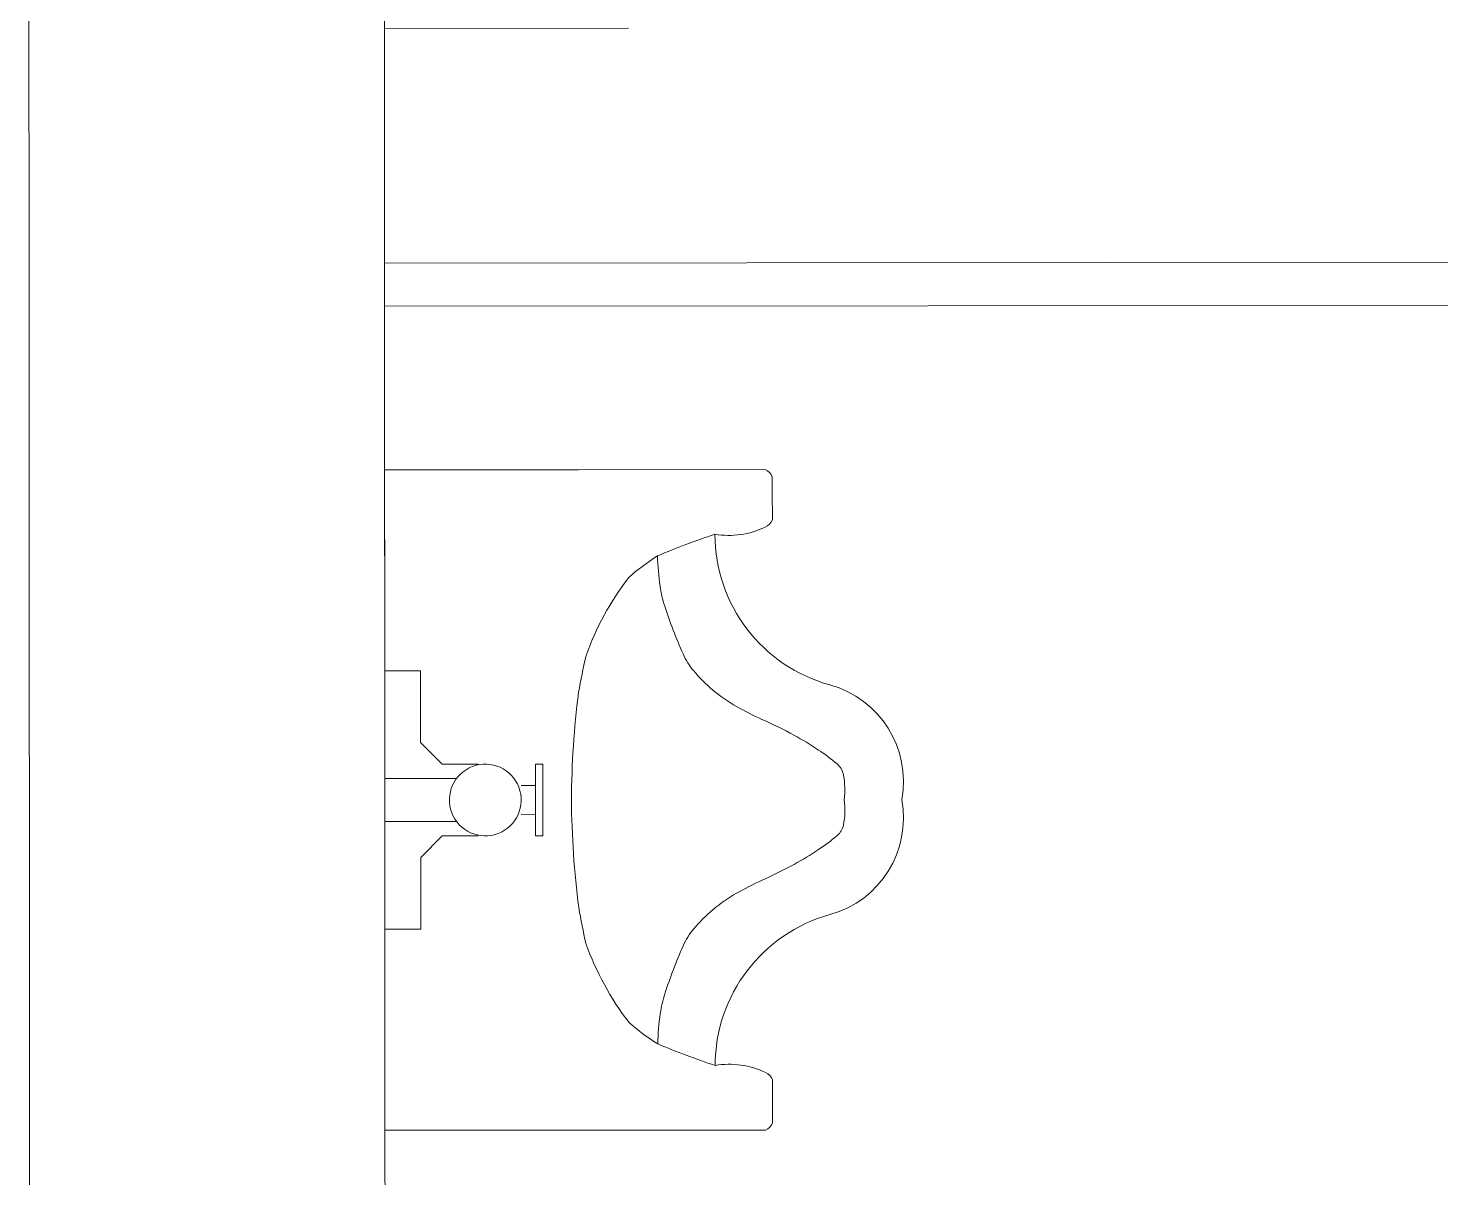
# Model space of a CAD drawing. Header units: metres. Extents: x 6917732 to 8046551, y 3602874 to 4094271.
# Drawn here: x 7130533 to 7131517, y 3824276 to 3825076 of the extents above; entities that cross this region are included whole.
import ezdxf

# ---------------------------------------------------------------- set-up
doc = ezdxf.new("R2010")
doc.units = ezdxf.units.M
doc.header["$LTSCALE"] = 0.5
doc.header["$MEASUREMENT"] = 0
doc.linetypes.add('03000 - Plant Layout 1$0$CENTER2', pattern=[1.125, 0.75, -0.125, 0.125, -0.125])
doc.linetypes.add('HIDDEN2', pattern=[4.762499999999999, 3.175, -1.5875])
doc.layers.add('CI-CEN', color=1, linetype='03000 - Plant Layout 1$0$CENTER2')
doc.layers.add('RD-TXT', color=7, linetype='CONTINUOUS')
doc.layers.add('CI-PED-FOOTPATH', color=44, linetype='CONTINUOUS', lineweight=0)
doc.layers.get('CI-CEN').off()

# ---------------------------------------------------------------- blocks, each defined once
blk = doc.blocks.new('sdsxdc')
at = {"layer": 'CI-PED-FOOTPATH', "color": 15, "lineweight": 0, "extrusion": (0.007640920335774551, -0.02019141982640698, 0.9997669342910958)}
for p, q in [((7130951.427314511, 3825076.430488706, -22.76040280314135), (7130781.432299813, 3825076.316581576, -21.46348211728491)), ((7132401.469103644, 3824913.993710245, -37.12323326986615), (7130781.516610647, 3824912.908242306, -24.76434202824544)), ((7132431.483699284, 3824884.019934264, -37.95798004951939), (7130781.532086043, 3824882.914365067, -25.37022045152924)), ((7130916.586959348, 3824768.978244494, -28.70347289016678), (7130781.590918264, 3824768.887788832, -27.67356528669052)), ((7130781.590918264, 3824768.887788832, -27.67356528669052), (7130781.652819847, 3824648.912279874, -30.09707897995122)), ((7131046.583147057, 3824769.065349944, -29.69523576757285), (7130916.586959348, 3824768.978244494, -28.70347289016678)), ((7131051.590738129, 3824754.071761534, -30.03631970531336), (7131051.585579661, 3824764.069720614, -29.8343602308654)), ((7131051.601055057, 3824734.075843375, -30.44023865414118), (7131051.590738129, 3824754.071761534, -30.03631970531336)), ((7130781.652819847, 3824648.912279874, -30.09707897995122), (7130781.709562968, 3824538.934729996, -32.31863319879767)), ((7130806.662403647, 3824628.933112762, -30.69172155912412), (7130781.66313678, 3824628.916361714, -30.50099792883384)), ((7130806.688195974, 3824578.943317363, -31.70151893128298), (7130806.662403647, 3824628.933112762, -30.69172155912412)), ((7130821.695493795, 3824563.956429374, -32.11889232113413), (7130806.688195974, 3824578.943317363, -31.70151893128298)), ((7130846.69476066, 3824563.973180423, -32.30961595135346), (7130821.695493795, 3824563.956429374, -32.11889232113413)), ((7130886.693587644, 3824563.9999821, -32.61477375980576), (7130891.69344102, 3824564.003332308, -32.65291848589953)), ((7130886.719379975, 3824514.010186699, -33.62457113203226), (7130886.693587644, 3824563.9999821, -32.61477375980576)), ((7130891.69344102, 3824564.003332308, -32.65291848589953), (7130891.719233347, 3824514.013536909, -33.66271585810932)), ((7130781.701825268, 3824553.931668615, -32.01569398711626), (7130831.700359005, 3824553.965170713, -32.39714124766061)), ((7130876.701618599, 3824548.996343059, -32.84142351938323), (7130886.701325342, 3824549.003043479, -32.91771297146852)), ((7130781.709562968, 3824538.934729996, -32.31863319879767), (7130781.766306087, 3824428.957180118, -34.5401874175929)), ((7130781.717300666, 3824523.937791377, -32.62157241043519), (7130831.715834401, 3824523.971293474, -33.00301967095521)), ((7130876.711935529, 3824529.0004249, -33.24534246828011), (7130886.711642276, 3824529.007125319, -33.32163192038666)), ((7130821.721286122, 3824513.966633974, -33.12868969333579), (7130806.729463697, 3824498.959644726, -33.31719472679157)), ((7130846.720552984, 3824513.983385022, -33.31941332358815), (7130821.721286122, 3824513.966633974, -33.12868969333579)), ((7130891.719233347, 3824514.013536909, -33.66271585810932), (7130886.719379975, 3824514.010186699, -33.62457113203226)), ((7130806.729463697, 3824498.959644726, -33.31719472679157), (7130806.755256024, 3824448.969849326, -34.32699209902228)), ((7130806.755256024, 3824448.969849326, -34.32699209902228), (7130781.755989157, 3824448.953098277, -34.13626846874894)), ((7130781.766306087, 3824428.957180118, -34.5401874175929), (7130781.828207674, 3824308.981671161, -36.96370111090539)), ((7131051.812552143, 3824324.159521104, -38.72057710614666), (7131051.802235209, 3824344.155439263, -38.31665815726535)), ((7131051.817710605, 3824314.161562024, -38.92253658059269), (7131051.812552143, 3824324.159521104, -38.72057710614666)), ((7130781.828207674, 3824308.981671161, -36.96370111090539), (7130916.824248755, 3824309.072126822, -37.99360871436249)), ((7130916.824248755, 3824309.072126822, -37.99360871436249), (7131046.820436465, 3824309.159232274, -38.98537159175265))]:
    blk.add_line(p, q, dxfattribs=at)
for points, elevation in [([(8026005.669050697, 1053405.528382953), (8023154.788215626, 1054482.438181516), (8021007.152678052, 1048797.047443162)], -22756.62040702972), ([(8025918.208779933, 1053173.996633426), (8023298.859694391, 1054163.446161226), (8021238.684427576, 1048709.587172404)], -22756.62040702976)]:
    blk.add_lwpolyline(points, dxfattribs=dict(at, elevation=elevation))
blk.add_circle((8022903.876484312, 1052919.483421453, -22769.44739983737), 25.00000000000209, dxfattribs=at)
for centre, radius, start, end in [((8023161.247979162, 1053059.000679017, -22769.44739983741), 9.238795325112559, 1.806125646167509, 46.80612561646972), ((8023148.106686074, 1053085.667814667, -22769.44739983743), 57.59808096015924, 239.5628634507053, 275.3095924621924), ((8023153.145471614, 1053037.551079889, -22769.44739983739), 9.238795325111791, 271.8061256326474, 316.8061255652717), ((8023096.255297574, 1052490.379734445, -22769.44739983739), 546.0987076012455, 87.62054193643736, 92.10379977381473), ((8023220.807735269, 1052997.522856719, -22769.44739983737), 108.9062500000012, 159.3061256164495, 233.9140221598316), ((8023110.230467101, 1052873.952223233, -22769.44739983741), 165.6888194384781, 101.8493681711255, 110.5026783689192), ((8023249.685706587, 1052975.79326931, -22769.4473998374), 183.6645223619078, 160.827763637565, 167.4362279857217), ((8023158.318111043, 1052857.709140298, -22769.44739983735), 201.62339746257, 121.757789179842, 139.6335427542965), ((8023151.865148005, 1052997.593821845, -22769.44739983738), 83.4441363500944, 167.4362279857217, 177.2470458540544), ((8023408.483002737, 1052985.254320691, -22769.44739983736), 340.3584930094131, 177.2470458540544, 183.2686145925846), ((8023118.34618581, 1052968.684591211, -22769.44739983738), 49.74891217578237, 183.2686145925846, 199.0615177761716), ((8023635.865823431, 1052578.80717385, -22769.44739983738), 752.3654600458104, 147.0253674918991, 148.9670188198573), ((8023171.141503138, 1052986.926906693, -22769.44739983737), 105.6070145921337, 199.0615177761716, 209.5005545150522), ((8023550.309148201, 1052670.469732035, -22769.44739983739), 632.7372801549714, 152.0867996854476, 158.8973018779765), ((8023178.73976784, 1052991.225895107, -22769.44739983737), 114.3371307389419, 209.5005545150522, 219.5320841145237), ((8023115.618127823, 1052853.197718454, -22769.44739983741), 69.68434059762065, 328.7089954798034, 53.91402215983162), ((8023242.639934598, 1053043.961253016, -22769.44739983739), 197.1878958838712, 219.5320841145237, 225.3000204832893), ((8022885.880307903, 1052683.445691229, -22769.44739983739), 310.0092073475615, 40.70056412380078, 45.30002048328933), ((8022950.235934108, 1052738.801364849, -22769.44739983743), 225.1216509820939, 35.61605811179445, 40.70056412380078), ((8023013.885802842, 1052784.397182982, -22769.44739983738), 146.8255181245701, 29.31907237937106, 35.61605811179445), ((8023130.668650629, 1052849.9837866, -22769.44739983737), 12.88584471814494, 350.6160580862232, 29.31907237937106), ((8023088.976856912, 1052856.873813794, -22769.44739983741), 55.14312974325879, 332.1811092757528, 350.6160580862232), ((8023553.49994261, 1052678.916655492, -22769.44739983737), 632.7372801549559, 159.714949362103, 166.5254515504567), ((8023106.561061822, 1052829.221136652, -22769.44739983741), 69.68434059761945, 264.6982290550375, 349.9032557642955), ((8023084.142927074, 1052844.077052194, -22769.44739983738), 55.14312974325875, 327.9961931233693, 346.4311419502225), ((8023075.723709378, 1052948.099382442, -22769.44739983737), 146.8255181245701, 282.9961931881074, 289.2931788353591), ((8023119.977649271, 1052821.681721822, -22769.4473998374), 12.88584471814252, 289.2931788353591, 327.9961931233693), ((8023058.115980616, 1053024.38996055, -22769.44739983738), 225.121650982094, 277.9116871566276, 282.9961931881074), ((8023046.431498254, 1053108.469506801, -22769.4473998374), 310.0092073475616, 273.3122307499644, 277.9116871566276), ((8023075.735895434, 1052602.119673351, -22769.44739983737), 197.1878958838712, 93.31223074996436, 99.08016708028737), ((8023062.660697093, 1052683.932193625, -22769.44739983738), 114.3371307389419, 99.08016708028737, 109.111696706561), ((8023678.291882428, 1052691.120794414, -22769.44739983741), 752.3654600458104, 169.6452324302696, 171.5868837641327), ((8023059.802362781, 1052692.181124036, -22769.4473998374), 105.6070145921338, 109.111696706561, 119.5507334874576), ((8023090.059047665, 1052651.394584701, -22769.44739983742), 108.9062500000012, 84.69822905503752, 159.3061256164495), ((8023032.253479713, 1052740.773167081, -22769.44739983739), 49.74891217578241, 119.5507334874576, 135.3436366649147), ((8023135.614096019, 1052797.605275157, -22769.4473998374), 201.62339746257, 178.9787085026695, 196.8544620569904), ((8023238.974238711, 1052536.517307258, -22769.44739983738), 340.3584930094131, 135.3436366649147, 141.3652053763745), ((8023038.287783475, 1052696.922835037, -22769.44739983737), 83.4441363500944, 141.3652053763745, 151.1760232614551), ((8023088.797085028, 1052817.212078189, -22769.44739983738), 165.6888194384777, 208.1095728551146, 216.7628830754225), ((8023126.091365007, 1052648.604548199, -22769.44739983739), 183.6645223619077, 151.1760232614551, 157.7844875911856), ((8023331.911690012, 1053114.227984094, -22769.44739983741), 546.0987076012426, 226.5084514747636, 230.9917093358433), ((8022977.237739397, 1052633.330018096, -22769.44739983737), 57.59808096015891, 43.30265874549512, 79.04938776391836), ((8023012.830549991, 1052666.098316186, -22769.44739983737), 9.238795325111544, 1.806125646167509, 46.80612561646972), ((8023004.728042446, 1052644.648717059, -22769.44739983742), 9.23879532511298, 271.8061256326474, 316.8061255652717)]:
    blk.add_arc(centre, radius, start, end, dxfattribs=at)
blk = doc.blocks.new('A$C65520D9C')
at = {"layer": 'CI-CEN', "color": 8, "linetype": 'HIDDEN2', "lineweight": 0, "ltscale": 2000}
blk.add_blockref('sdsxdc', (-7494655.575114666, -4067566.219431999, -33.1896701657006), dxfattribs=at)
blk = doc.blocks.new('A$C021B369C')
at = {"layer": 'RD-TXT', "color": 2}
blk.add_blockref('A$C65520D9C', (0, 0), dxfattribs=at)

msp = doc.modelspace()

# ---------------------------------------------------------------- block references
at = {"layer": 'RD-TXT', "color": 2, "lineweight": -3}
msp.add_blockref('A$C021B369C', (7494655.577469633, 4067566.219431999, 32.91900027009051), dxfattribs=at)

doc.saveas('drawing.dxf')
